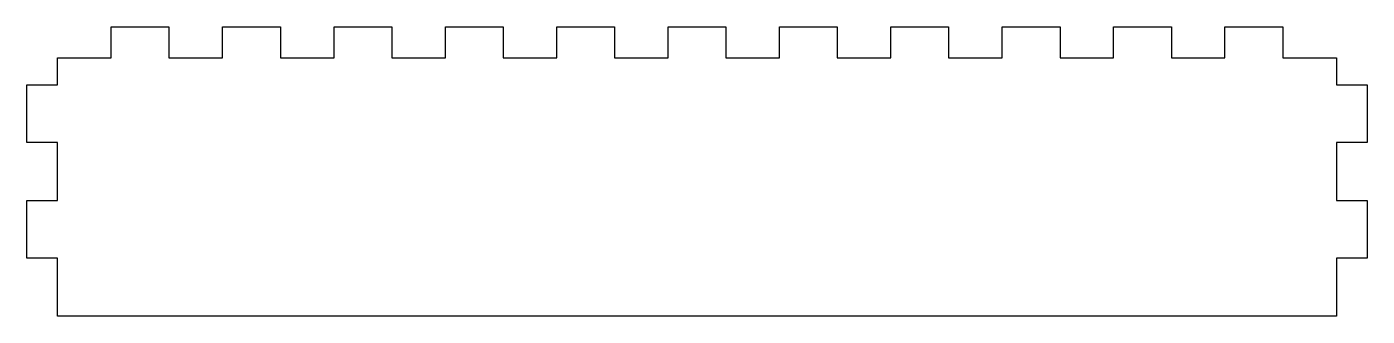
# Model space of a CAD drawing. Header units: millimetres. Extents: x 0 to 348, y -67 to 8.
import ezdxf

# ---------------------------------------------------------------- set-up
doc = ezdxf.new("R2010")
doc.units = ezdxf.units.MM
doc.layers.get('0').update_dxf_attribs({"linetype": 'CONTINUOUS'})

msp = doc.modelspace()

# ---------------------------------------------------------------- linework, layer by layer
msp.add_lwpolyline([(340.14, 0), (340.14, -7), (348.14, -7), (348.14, -22), (340.14, -22), (340.14, -37), (348.14, -37), (348.14, -52), (340.14, -52), (340.14, -67), (8, -67), (8, -52), (0, -52), (0, -37), (8, -37), (8, -22), (0, -22), (0, -7), (8, -7), (8, 0), (21.93, 0), (21.93, 8), (36.93, 8), (36.93, 0), (50.86, 0), (50.86, 8), (65.86, 8), (65.86, 0), (79.79, 0), (79.79, 8), (94.79, 8), (94.79, 0), (108.71, 0), (108.71, 8), (123.71, 8), (123.71, 0), (137.64, 0), (137.64, 8), (152.64, 8), (152.64, 0), (166.57, 0), (166.57, 8), (181.57, 8), (181.57, 0), (195.5, 0), (195.5, 8), (210.5, 8), (210.5, 0), (224.43, 0), (224.43, 8), (239.43, 8), (239.43, 0), (253.36, 0), (253.36, 8), (268.36, 8), (268.36, 0), (282.29, 0), (282.29, 8), (297.29, 8), (297.29, 0), (311.21, 0), (311.21, 8), (326.21, 8), (326.21, 0)], close=True)

doc.saveas('drawing.dxf')
